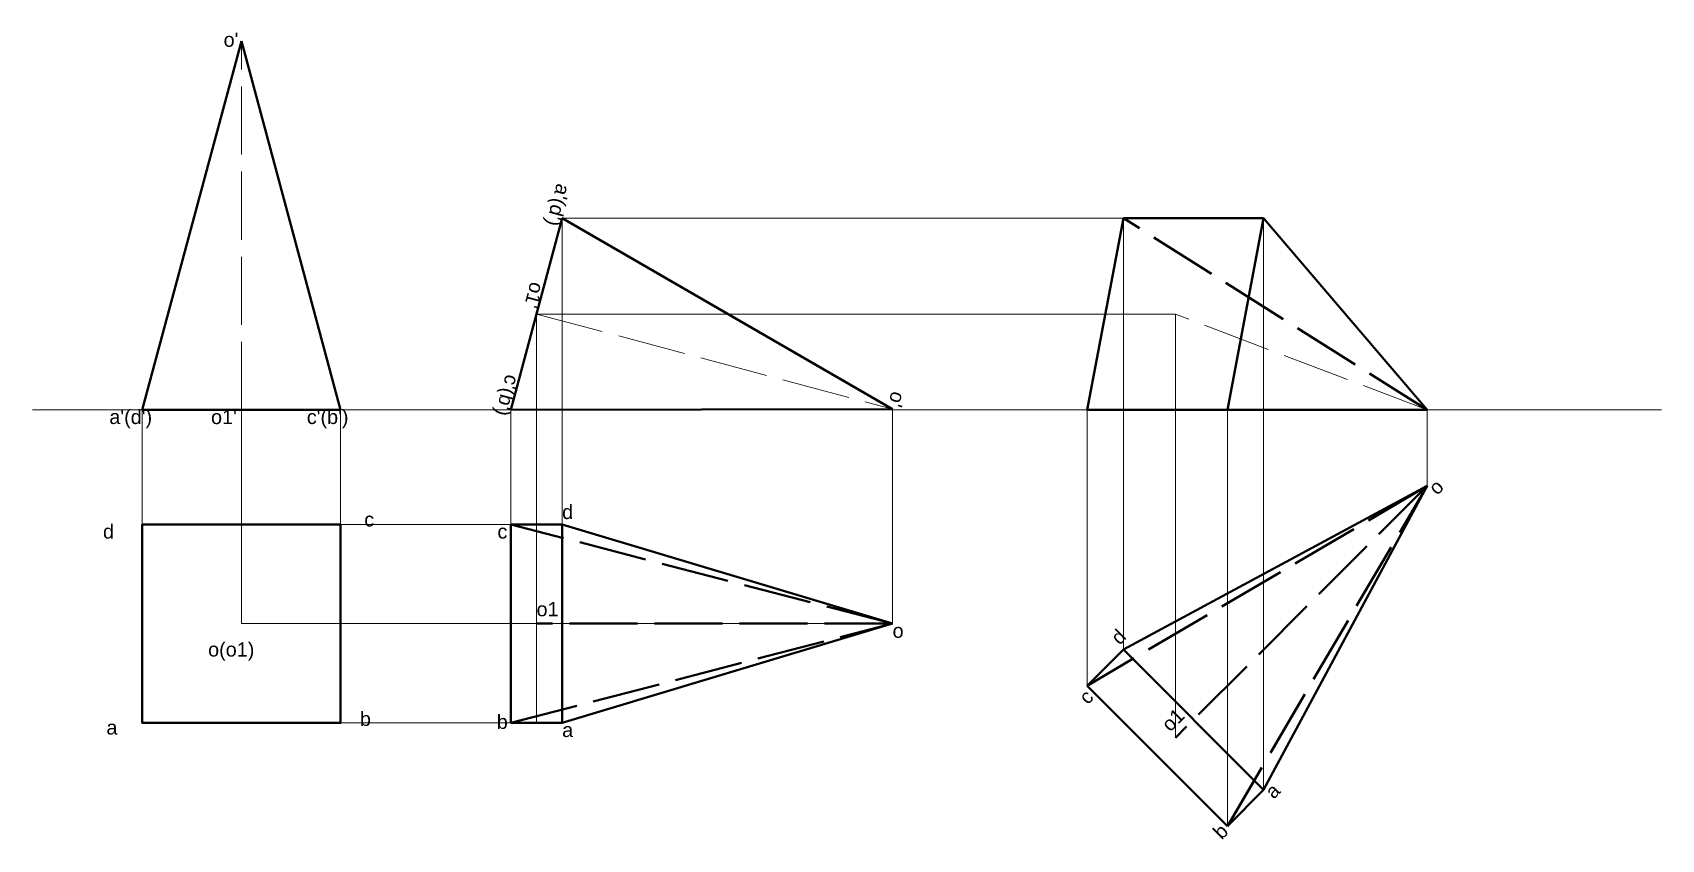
# Paper-space layout 'Layout6' of a CAD drawing. Header units: millimetres. Extents: x -3 to 284, y 4 to 146.
import ezdxf

# ---------------------------------------------------------------- set-up
doc = ezdxf.new("R2010")
doc.units = ezdxf.units.MM
doc.linetypes.add('ACAD_ISO02W100', pattern=[15, 12, -3])
doc.styles.get("Standard").update_dxf_attribs({"font": 'arial.ttf'})

psp = doc.layouts.new('Layout6')

# ---------------------------------------------------------------- linework, layer by layer
at = {"linetype": 'Continuous', "lineweight": 40}
for p, q in [((33.54, 144.72), (16.04, 79.72)), ((33.54, 144.72), (51.04, 79.72)), ((81.08, 79.72), (90.11, 113.53)), ((148.39, 79.84), (90.11, 113.53)), ((182.71, 79.72), (189.1, 113.53)), ((189.1, 113.53), (213.85, 113.53)), ((213.85, 113.53), (207.46, 79.72)), ((242.68, 79.72), (213.85, 113.53)), ((51.04, 79.72), (16.04, 79.72)), ((148.39, 79.84), (81.08, 79.72)), ((207.46, 79.72), (182.71, 79.72)), ((207.46, 79.72), (242.68, 79.72)), ((189.1, 37.48), (242.68, 66.31)), ((242.68, 66.31), (213.85, 12.73)), ((81.08, 59.53), (81.08, 24.53)), ((90.11, 59.53), (81.08, 59.53)), ((90.11, 24.53), (90.11, 59.53)), ((90.11, 59.53), (148.39, 42.03)), ((148.39, 42.03), (90.11, 24.53)), ((189.1, 37.48), (182.71, 31.09)), ((213.85, 12.73), (189.1, 37.48)), ((182.71, 31.09), (207.46, 6.34)), ((81.08, 24.53), (90.11, 24.53)), ((207.46, 6.34), (213.85, 12.73))]:
    psp.add_line(p, q, dxfattribs=at)
at = {"linetype": 'ACAD_ISO02W100', "lineweight": 20}
for p, q in [((33.54, 79.72), (33.54, 144.72)), ((85.59, 96.62), (148.39, 79.84)), ((242.68, 79.72), (198.28, 96.62))]:
    psp.add_line(p, q, dxfattribs=at)
at = {"linetype": 'Continuous', "lineweight": 20}
for p, q in [((90.11, 113.53), (90.11, 24.53)), ((90.11, 113.53), (213.85, 113.53)), ((189.1, 37.48), (189.1, 113.53)), ((213.85, 12.73), (213.85, 113.53)), ((85.59, 96.62), (85.59, 24.53)), ((85.59, 96.62), (198.28, 96.62)), ((198.28, 21.91), (198.28, 96.62)), ((-3.3, 79.72), (284.01, 79.72)), ((16.04, 59.53), (16.04, 79.72)), ((33.54, 42.03), (33.54, 79.72)), ((51.04, 59.53), (51.04, 79.72)), ((81.08, 79.72), (81.08, 24.53)), ((148.39, 79.84), (148.39, 42.03)), ((182.71, 31.09), (182.71, 79.72)), ((207.46, 6.34), (207.46, 79.72)), ((242.68, 66.31), (242.68, 79.72)), ((51.04, 59.53), (90.11, 59.53)), ((33.54, 42.03), (148.39, 42.03)), ((51.04, 24.53), (90.11, 24.53))]:
    psp.add_line(p, q, dxfattribs=at)
at = {"linetype": 'ACAD_ISO02W100', "lineweight": 40}
for p, q in [((242.68, 79.72), (189.1, 113.53)), ((242.68, 66.31), (182.71, 31.09)), ((242.68, 66.31), (198.28, 21.91)), ((207.46, 6.34), (242.68, 66.31)), ((148.39, 42.03), (81.08, 59.53)), ((81.08, 24.53), (148.39, 42.03)), ((148.39, 42.03), (85.59, 42.03))]:
    psp.add_line(p, q, dxfattribs=at)
at = {"linetype": 'Continuous', "lineweight": 40}
psp.add_lwpolyline([(51.04, 59.53), (16.04, 59.53), (16.04, 24.53), (51.04, 24.53)], close=True, dxfattribs=at)

# ---------------------------------------------------------------- texts
at = {"linetype": 'Continuous', "lineweight": 40, "char_height": 2.5, "attachment_point": 1}
for s, width, insert in [("o'", 6.9221, (30.39, 146.24)), ("a'(d')", 5.7976, (10.24, 79.72)), ("o1'", 8.8375, (28.18, 79.72)), ("c'(b')", 5.9673, (45.07, 79.72)), ('c', 6.4982, (55.21, 61.65)), ('d', 11.2561, (9.12, 59.53)), ('o(o1)', 9.6173, (27.66, 38.73)), ('b', 7.0181, (54.43, 26.49)), ('a', 11.4368, (9.72, 24.97))]:
    psp.add_mtext_dynamic_manual_height_columns(s, width=width, gutter_width=12.5, heights=[0], dxfattribs=dict(at, insert=insert))
at = {"linetype": 'Continuous', "lineweight": 40, "char_height": 2.5, "attachment_point": 1, "rotation": 255.0406}
for s, width, insert in [("a'(d')", 5.7976, (91.61, 119.13)), ("o1'", 8.8375, (86.98, 101.8)), ("c'(b')", 5.9673, (82.62, 85.48)), ("o'", 6.9221, (150.68, 82.5))]:
    psp.add_mtext_dynamic_manual_height_columns(s, width=width, gutter_width=12.5, heights=[0], dxfattribs=dict(at, insert=insert))
at = {"linetype": 'ACAD_ISO02W100', "lineweight": 40, "char_height": 2.5, "attachment_point": 1, "rotation": 45}
for s, width, insert in [('o', 5.1098, (242.68, 66.31)), ('d', 4.9213, (186.67, 39.9)), ('c', 6.0171, (181.03, 29.4)), ('o1', 9.0347, (195.59, 24.59)), ('a', 3.1835, (213.85, 12.73)), ('b', 8.5999, (204.68, 5.59))]:
    psp.add_mtext_dynamic_manual_height_columns(s, width=width, gutter_width=12.5, heights=[0], dxfattribs=dict(at, insert=insert))
at = {"linetype": 'ACAD_ISO02W100', "lineweight": 40, "char_height": 2.5, "attachment_point": 1}
for s, width, insert in [('d', 4.9213, (90.11, 62.97)), ('c', 6.0171, (78.7, 59.53)), ('o1', 9.0347, (85.59, 45.83)), ('o', 5.1098, (148.39, 42.03)), ('b', 8.5999, (78.58, 25.97)), ('a', 3.1835, (90.11, 24.53))]:
    psp.add_mtext_dynamic_manual_height_columns(s, width=width, gutter_width=12.5, heights=[0], dxfattribs=dict(at, insert=insert))

doc.saveas('drawing.dxf')
